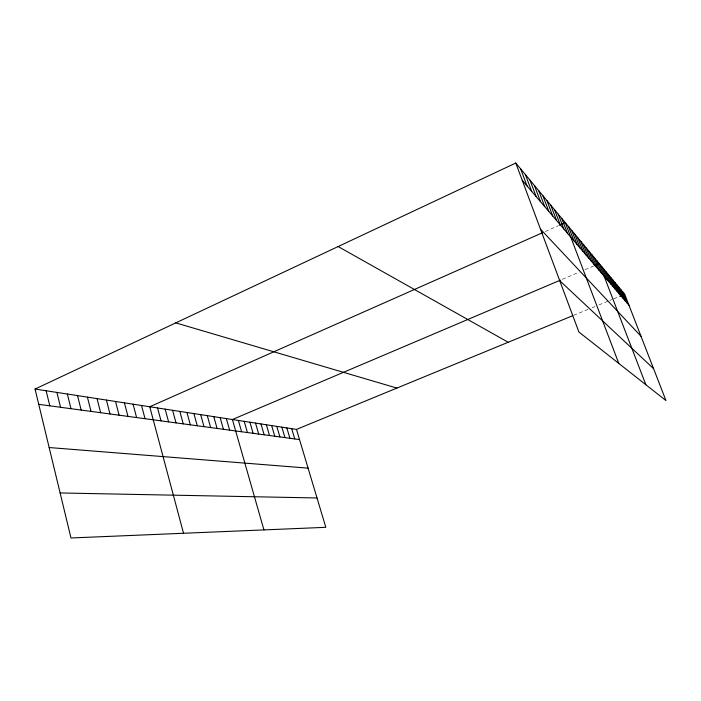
<?xml version="1.0" encoding="UTF-8"?>
<svg xmlns="http://www.w3.org/2000/svg" width="701" height="701" viewBox="0 0 701 701"><rect width="100%" height="100%" fill="white"/><g stroke="black" fill="none" stroke-linecap="round" stroke-linejoin="round"><path stroke-width="0.53" stroke-dasharray="3.5 2.63" d="M545.22 231.54L558.566 225.626M562.263 279.357L579.245 272.137M584.941 269.719L593.537 266.065M573.558 315.354L590.102 308.545M592.056 307.739L595.009 306.521M598.934 304.909L608.81 300.843M609.8 300.431L611.78 299.616M613.761 298.801L618.746 296.751"/><path stroke-width="1.05" d="M35.05 389.046L296.479 429.415L325.816 527.318L70.976 537.974L35.05 389.046L515.778 163.026L624.722 294.289L665.95 400.56L578.895 331.994L515.778 163.026M542.381 232.802L149.751 406.755L183.531 533.268M559.529 225.205L565.269 222.655L618.781 363.407M560.397 280.146L232.417 419.522L263.926 529.903M594.492 265.661L599.276 263.629L645.858 384.735M296.479 429.415L572.594 315.748M619.745 296.339L624.722 294.289M60.12 492.961L317.018 497.973M49.158 447.536L308.081 468.145M38.739 404.337L299.529 439.58M175.776 322.881L396.889 388.082M338.136 246.55L508.19 342.263M559.731 280.689L653.569 368.647M540.471 229.122L641.003 336.261M522.219 180.28L628.999 305.294M622.856 292.028L627.158 303.147M620.937 289.723L625.292 300.957M618.983 287.366L623.373 298.714M616.985 284.965L621.419 296.427M614.943 282.503L619.421 294.087M612.858 279.988L617.379 291.695M610.72 277.412L615.285 289.241M608.538 274.783L613.147 286.744M606.304 272.093L610.965 284.177M604.017 269.333L608.722 281.557M601.668 266.511L606.426 278.875M596.823 260.667L601.677 273.311M594.299 257.635L599.215 270.428M591.723 254.533L596.691 267.467M589.085 251.344L594.097 264.435M586.369 248.084L591.442 261.333M583.591 244.728L588.717 258.143M580.735 241.293L585.922 254.866M577.808 237.762L583.057 251.51M574.802 234.143L580.104 248.058M571.709 230.419L577.081 244.509M568.537 226.589L573.97 240.864M561.808 218.493L567.381 233.153M558.25 214.199L563.884 229.061M554.579 209.774L560.283 224.846M550.793 205.218L556.576 220.5M546.894 200.521L552.747 216.022M542.872 195.667L548.804 211.404M538.718 190.663L544.73 206.637M534.425 185.502L540.524 201.713M530 180.166L536.177 196.622M525.417 174.645L531.682 191.355M520.677 168.932L527.029 185.914M291.695 428.679L294.762 438.931M286.823 427.925L289.907 438.274M281.855 427.154L284.957 437.608M276.79 426.374L279.909 436.925M271.629 425.577L274.757 436.232M266.362 424.762L269.508 435.523M260.991 423.939L264.154 434.795M255.506 423.089L258.695 434.059M249.915 422.221L253.114 433.306M244.202 421.345L247.427 432.535M238.375 420.442L241.617 431.755M226.344 418.585L229.621 430.134M220.132 417.621L223.426 429.292M213.787 416.648L217.1 428.442M207.294 415.64L210.633 427.566M200.67 414.615L204.017 426.672M193.888 413.572L197.261 425.761M186.948 412.503L190.339 424.824M179.85 411.408L183.268 423.868M172.595 410.287L176.021 422.887M165.156 409.139L168.608 421.888M157.55 407.964L161.02 420.863M141.523 405.485L145.028 418.699M133.085 404.179L136.607 417.559M124.419 402.847L127.959 416.394M115.534 401.471L119.091 415.194M106.412 400.061L109.987 413.967M97.036 398.615L100.637 412.705M87.415 397.134L91.025 411.408M77.522 395.601L81.15 410.067M67.349 394.032L70.994 408.701M56.895 392.42L60.549 407.29M46.126 390.755L49.806 405.835"/></g></svg>
